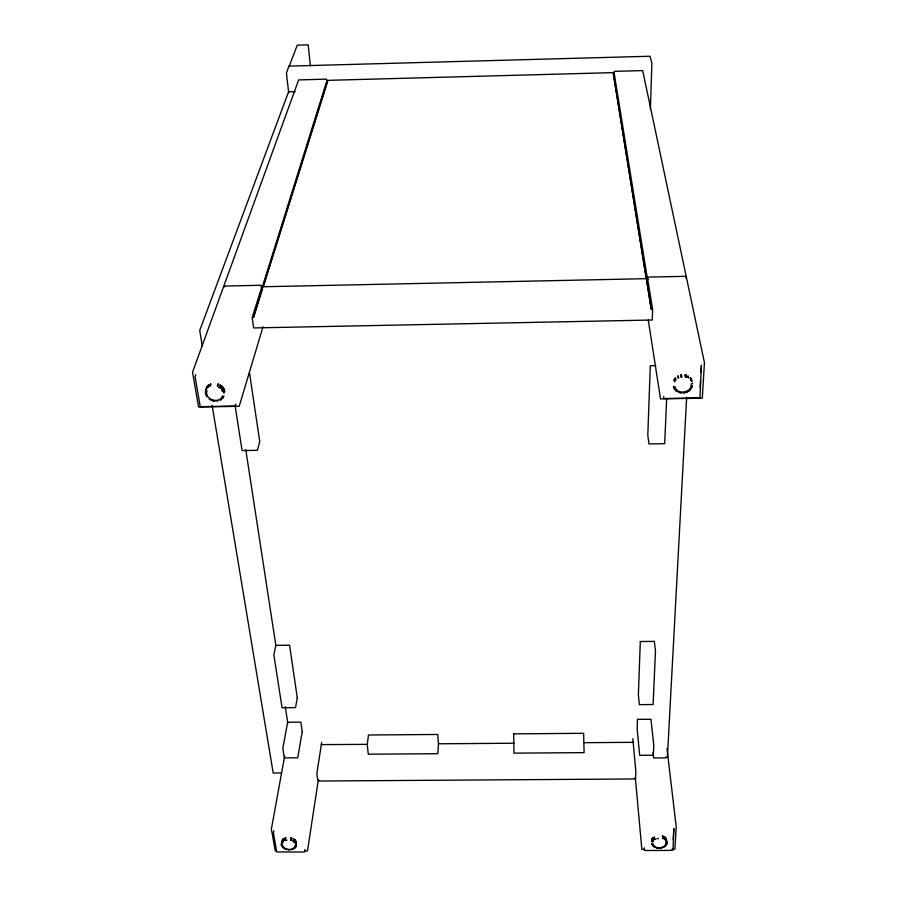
<?xml version="1.0" encoding="UTF-8"?>
<svg xmlns="http://www.w3.org/2000/svg" width="897" height="897" viewBox="0 0 897 897"><rect width="100%" height="100%" fill="white"/><g stroke="black" fill="none" stroke-linecap="round" stroke-linejoin="round"><path stroke-width="1.35" d="M614.153 78.185L614.266 71.356L642.667 70.583L685.925 275.087L685.779 277.992M650.392 109.187L651.895 62.969L649.921 56.242L288.879 66.131L286.446 73.173L288.677 92.705M647.578 279.808L614.232 73.532L613.268 73.554L646.064 277.139M666.65 399.064L664.677 443.701L648.991 443.959L647.791 435.146L650.303 365.741L655.707 365.64M205.346 391.529L205.458 393.693M686.654 397.36L667.402 757.102L665.944 757.113L665.91 757.864L653.644 757.954L653.05 752.392M673.21 839.536L673.86 828.604L672.997 850.165L671.752 850.378M700.086 387.403L700.501 380.519M700.983 372.255L701.409 365.191L699.996 397.887L663.814 398.526L663.679 396.474M666.908 843.449L666.931 842.664M281.366 843.954L281.523 845.501L281.445 843.236M318.39 779.56L307.492 850.883L304.554 850.894M321.675 742.424L316.843 773.707L317.773 780.3L318.827 780.3L318.928 781.029L634.504 778.966L634.527 778.226L635.603 778.226L635.838 771.555L632.822 738.668M295.102 842.709L295.584 840.153M292.714 849.291L294.463 848.282M295.057 845.647C293.745 851.545 282.544 850.278 282.364 844.335M294.53 848.327L295.819 846.936M295.864 843.931L296.268 841.408L296.088 844.559M295.102 847.811L296.156 845.949M296.167 845.86L296.111 844.447M296.212 845.49L295.741 846.925M293.016 841.061L293.431 838.538M293.319 841.24L293.79 838.673M292.736 849.179L292.041 849.504M294.429 842.025L294.9 839.469M294.676 842.249L295.147 839.693M294.9 842.474L295.371 839.917M291.379 837.663L290.931 840.31M291.749 837.776L291.312 840.411M290.247 849.683L288.688 849.784M290.617 849.65L291.357 849.549M286.95 849.414L288.711 849.683M290.561 840.209L290.976 837.619M286.558 849.425L285.156 848.82M283.317 847.867L281.445 845.512M283.34 847.755L283.889 848.147M285.134 837.809L284.685 840.444M285.078 840.265L285.47 837.697M285.414 840.175L285.84 837.641M284.192 848.327L285.134 848.932M281.927 842.283L282.533 839.536L282.163 842.092M282.779 841.476L283.149 838.919M283.015 841.285L283.385 838.729M283.273 841.106L283.643 838.549M273.843 830.757L273.439 833.033L276.68 851.937L302.872 852.038L304.688 851.814L304.913 849.414M284.685 755.969L271.376 829.142L275.301 851.029M263.023 326.732L239.196 406.296L198.551 407.014L192.552 372.199L223.813 286.065L261.162 285.268L261.296 287.545M685.375 377.065L684.927 374.901M692.237 386.618L692.529 385.676M262.361 289.26L253.492 317.527L262.642 286.76L646.535 278.675L651.289 309.51L646.502 279.83L647.802 279.797L652.635 309.487L652.254 320.016L253.638 327.932L252.169 317.549L261.52 287.915L262.765 287.971M263.18 286.67L327.596 80.349L613.279 72.623L646.288 278.519M263.628 285.246L327.685 81.279L326.732 81.302L262.059 287.825M205.592 390.442L206.915 386.618M221.099 399.737L222.916 397.898M222.882 397.988L223.936 395.969M220.763 399.883L220.113 400.32M222.49 395.801C219.675 404.682 203.787 399.423 207.05 390.621M223.745 391.866L224.429 389.735M223.79 392.292L224.676 390.554M224.755 390.969L223.947 393.2M222.355 389.556L223.039 387.426M222.624 389.926L223.398 387.762M222.882 390.307L223.566 388.166M222.961 390.273L223.656 388.143M223.196 390.666L223.88 388.524M221.817 386.024L221.099 388.244M216.85 401.228L217.814 400.993M222.434 386.73L221.716 388.95L222.512 386.685M222.064 389.208L222.826 387.033M219.541 387.011L220.236 384.88M213.946 401.127L214.955 401.15M220.696 387.896L221.447 385.71M213.979 401.026L212.981 400.925M219.485 387.078L220.191 384.948M213.004 400.824L211.77 400.443M217.231 386.069L217.971 383.849M217.702 386.215L218.442 384.017M210.84 400.152L209.18 399.064M206.826 396.855L205.57 394.007M209.797 386.114L210.571 384.062M210.997 383.894L210.201 386.035M207.622 387.549L208.272 385.362M208.597 385.093L207.846 387.313M208.956 384.835L208.194 387.055M207.151 386.618L206.175 389.186M207.958 385.654L207.308 387.84M666.46 844.727L666.886 843.27M686.306 377.334L685.913 375.013M691.71 387.695L692.17 386.921M690.993 388.838L691.497 388.087M666.314 844.974L666.796 841.61M662.659 838.572L662.401 835.836M665.933 845.277L666.437 844.548M663.04 838.628L662.76 835.948M688.571 378.108L688.145 375.865M663.388 838.751L663.096 836.071M677.19 391.518L676.091 390.733M690.477 389.59L689.737 390.195M654.855 847.071L653.98 846.577M665.025 846.14L665.731 845.501M689.019 390.913L689.804 390.251M664.195 846.88L665.271 845.938M633.159 742.324L584.126 742.694M690.668 379.801L690.23 377.559M688.212 391.451L688.997 390.789M664.879 839.581L664.587 836.89L665.204 839.727M675.912 390.812L674.578 389.298M654.003 846.757L653.24 845.994M665.395 839.962L664.912 837.047M653.487 846.376L652.052 844.559M663.556 847.205L664.172 846.712M691.464 380.821L690.881 378.175M687.349 391.911L688.19 391.316M691.688 381.18L691.127 378.534M685.97 392.46L687.326 391.776M662.165 847.721L663.545 847.037M673.972 388.166L674.421 388.76M666.101 840.579L665.54 837.697M691.89 381.561L691.542 379.274M666.449 841.038L665.809 837.888M685.016 392.718L685.947 392.325M673.58 386.966L674.062 388.143M661.044 847.979L662.154 847.553M692.529 383.12L692.529 383.703M684.198 392.751L684.994 392.594M666.807 841.778L666.292 838.594M684.22 392.875L683.211 392.864M659.228 847.968L661.022 847.811M651.839 843.427L652.108 844.369M295.203 91.64L288.576 91.808L199.728 330.432L202.24 345.883M647.993 279.416L647.892 277.117L686.183 276.31L704.448 362.68L702.295 398.167L660.54 398.907L648.273 320.061M249.557 373.163L259.738 441.548L257.394 450.328L242.078 450.574L235.036 405.276M235.877 404.009L235.44 406.038L200.233 406.666L195.064 376.549L195.804 374.722M367.568 744.342L321.216 744.622M438.824 743.792L514.261 743.221M281.557 772.967L273.193 773.023L212.118 405.309M644.315 847.878L644.382 850.3L646.053 850.513L671.685 850.39M644.719 849.369L641.848 849.381L635.311 777.497M672.01 849.246L674.892 849.235L676.237 827.068L666.987 748.569M658.465 848.125L657.288 847.822M681.742 392.998L680.745 392.763M680.767 392.886L679.332 392.449M657.31 848.001L656.559 847.676M656.57 847.844L654.877 847.25M679.354 392.572L678.435 392.135M675.25 380.709L674.858 378.467M675.564 380.362L675.172 378.108M675.889 380.014L675.497 377.772M678.233 378.299L677.829 376.056M678.67 378.063L678.278 375.832M681.047 377.233L680.644 374.991M690.6 377.839L690.925 380.003M691.15 383.647C692.675 392.785 676.573 395.611 674.959 386.439M685.443 374.901L685.824 377.222L685.409 374.991M681.552 377.132L681.137 374.89M681.462 374.912L681.855 377.076M674.163 379.622L674.555 381.864L674.073 379.588M673.512 386.551L673.468 386.271M245.767 449.655L275.928 645.896M285.268 706.713L287.814 723.296M224.575 286.95L224.261 284.842L298.645 79.911L326.519 79.149L326.945 83.455M289.036 66.613L297.288 45.153L308.187 44.85L310.373 65.829M665.753 841.801C667.121 848.596 654.642 850.02 653.05 843.976M654.317 836.722L654.619 839.278M652.971 837.731L653.285 840.265M652.747 837.955L653.061 840.489M652.545 838.179L652.859 840.713M652.197 838.661L652.511 841.195M652.041 838.919L652.242 841.689M651.917 839.166L652.164 841.678M651.917 843.606L652.231 844.795M218.285 387.235A8.14 6.604 17 0 1 219.709 388.098M221.851 390.363A8.14 6.604 17 0 1 222.478 391.608M653.072 841.857A6.458 4.272 -2.8 0 1 653.453 841.061M654.967 839.592A6.458 4.272 -2.8 0 1 656.021 839.031M657.198 838.628A6.458 4.272 -2.8 0 1 658.409 838.392M282.701 842.81A6.369 4.193 6.9 0 1 283.16 842.048M285.851 840.411A6.369 4.193 6.9 0 1 286.984 840.175M293.734 842.003A6.369 4.193 6.9 0 1 294.44 842.754M513.689 733.858L513.959 753.144L584.093 752.639L583.644 733.309L513.689 733.858M637.498 719.36L637.15 728.902L639.684 755.341L653.364 755.24L653.801 745.642L650.953 719.248L637.498 719.36M640.312 641.523L638.372 694.816L639.359 704.65L653.106 704.526L655.483 651.043L654.339 641.377L640.312 641.523M438.465 743.804L437.848 753.704L368.308 754.209L367.265 744.869L368.432 735.002L437.781 734.464L438.465 743.804M302.233 731.582L297.726 757.819L284.338 757.92L282.824 748.423L287.657 722.264L300.843 722.152L302.233 731.582M297.288 697.877L295.528 707.632L282.062 707.744L273.854 654.945L275.839 645.358L289.574 645.212L297.288 697.877M222.108 386.394L221.38 388.614L222.176 386.349M686.81 377.379L686.351 375.226L686.81 377.379"/></g></svg>
